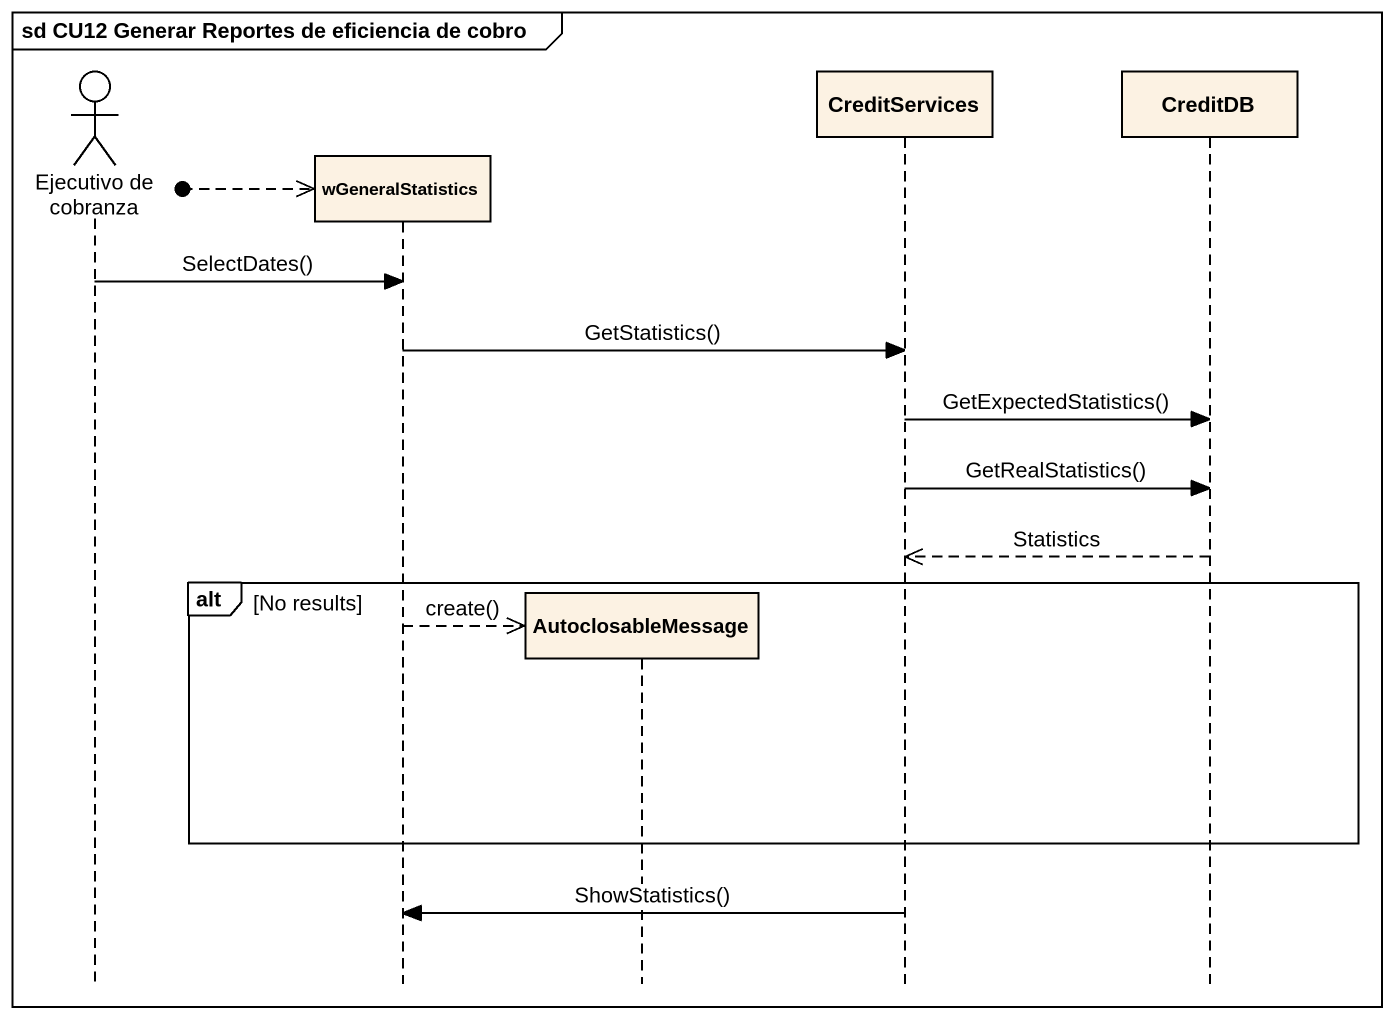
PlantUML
@startuml
mainframe sd CU12 Generar Reportes de eficiencia de cobro
hide footbox
actor "Ejecutivo de cobranza" as Ejecutivo_de_cobranza
participant wGeneralStatistics
participant AutoclosableMessage
participant CreditServices
participant CreditDB

[o-->> wGeneralStatistics
Ejecutivo_de_cobranza -> wGeneralStatistics : SelectDates()
wGeneralStatistics -> CreditServices : GetStatistics()
CreditServices -> CreditDB : GetExpectedStatistics()
CreditServices -> CreditDB : GetRealStatistics()
CreditDB -->> CreditServices : Statistics
alt No results
  wGeneralStatistics -->> AutoclosableMessage ** : create()
end
CreditServices -> wGeneralStatistics : ShowStatistics()
@enduml
